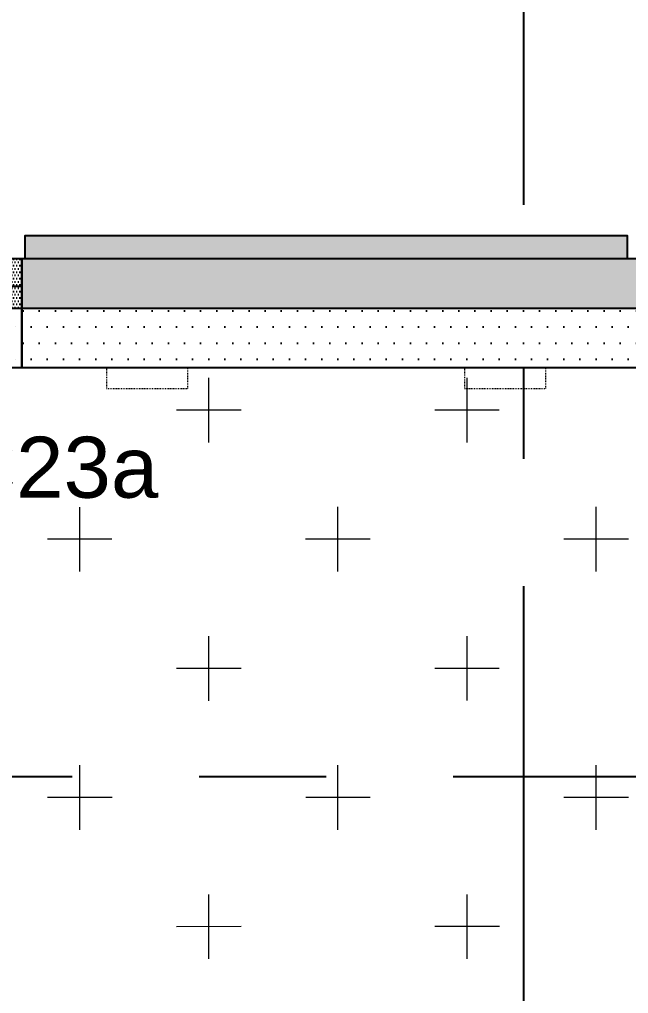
# Model space of a CAD drawing. Header units: millimetres. Extents: x 652937 to 1670132, y 1473552 to 2851037.
# Drawn here: x 708988 to 710486, y 1492119 to 1494514 of the extents above; entities that cross this region are included whole.
import ezdxf
from ezdxf.enums import TextEntityAlignment as Align

# ---------------------------------------------------------------- set-up
doc = ezdxf.new("R2010")
doc.units = ezdxf.units.MM
doc.set_wipeout_variables(frame=1)
for name, pattern in [('HIDDEN', [0.375, 0.25, -0.125]), ('TA_GL_005.00000', [13.75, 5, -1.25, 1.25, -1.25, 5]), ('XKITLINE02', [4, 2, -2])]:
    doc.linetypes.add(name, pattern=pattern)
for name, color, linetype in [('000 - 0_SYM_DWG_GRID-BUBBLE_MAIN_COLOR_1', 7, 'Continuous'), ('000 - 0_SYM_DWG_GRIDLINE_MAIN_COLOR_251', 7, 'Continuous'), ('000 - CONCRETE_COL_HATCH_', 7, 'Continuous'), ('000 - CONCRETE_COL_WIPEOUT_', 7, 'Continuous'), ('000 - CONCRETE_WALL_MAIN_COLOR_4', 7, 'Continuous'), ('000 - EXISTING_PRECAST_MAIN_COLOR_1', 7, 'Continuous'), ('010 - ASPG_FLASHING_HATCH_', 7, 'Continuous'), ('010 - ASPG_FLASHING_MAIN_COLOR_2', 7, 'Continuous'), ('010 - ASPG_FLASHING_MAIN_COLOR_4', 7, 'Continuous'), ('010 - ASPG_FLASHING_WIPEOUT_', 7, 'Continuous'), ('010 - ASPG_FLASING_WIPEOUT_', 7, 'Continuous'), ('DIM', 7, 'Continuous'), ('TEXT', 7, 'Continuous')]:
    doc.layers.add(name, color=color, linetype=linetype)
doc.layers.add('A-FLOR-E', color=7, linetype='Continuous', lineweight=9)
doc.layers.add('A-WALL', color=7, linetype='Continuous', lineweight=25)
doc.styles.add('Arial', font='arial.ttf')
doc.styles.add('TA', font='', dxfattribs={"height": 4.5})
doc.styles.get('TA').set_extended_font_data('Cordia New')
pattern_1 = [(0, (0, 0), (3.96875, 7.9375), [0, -7.9375])]
pattern_2 = [(0, (0, 0), (19.84375, 39.6875), [0, -39.6875])]

# ---------------------------------------------------------------- blocks, each defined once
blk = doc.blocks.new('*U9146')
at = {"layer": '000 - 0_SYM_DWG_GRIDLINE_MAIN_COLOR_251', "color": 7, "linetype": 'ByBlock', "ltscale": 5}
blk.add_line((30, 0), (-372.229, 0), dxfattribs=at)
at = {"layer": '000 - 0_SYM_DWG_GRIDLINE_MAIN_COLOR_251', "color": 7}
blk.add_point((0, 0), dxfattribs=at)
at = {"color": 7, "style": 'TA', "flags": 1}
blk.add_attdef('LOCATION', (6, -6), '', height=4.5, rotation=270, dxfattribs=at)
at = {"layer": '000 - 0_SYM_DWG_GRID-BUBBLE_MAIN_COLOR_1', "color": 7, "style": 'Arial'}
blk.add_attdef('GRID-HEAD', text='', height=4, rotation=270, dxfattribs=at).set_placement((56.875, 0), align=Align.MIDDLE_CENTER)
blk = doc.blocks.new('*U9153')
at = {"layer": '000 - 0_SYM_DWG_GRIDLINE_MAIN_COLOR_251', "color": 7, "linetype": 'ByBlock', "ltscale": 5}
blk.add_line((30, 0), (-526.696, 0), dxfattribs=at)
at = {"color": 7, "style": 'TA', "flags": 1}
blk.add_attdef('LOCATION', (6, -6), '', height=4.5, rotation=270, dxfattribs=at)
at = {"layer": '000 - 0_SYM_DWG_GRID-BUBBLE_MAIN_COLOR_1', "color": 7, "style": 'Arial'}
blk.add_attdef('GRID-HEAD', text='', height=4, rotation=270, dxfattribs=at).set_placement((98.128, 0), align=Align.MIDDLE_CENTER)
blk = doc.blocks.new('W-1-PP18-ST_ENT3_REV02_20260413-040446_PP18_ENT_3_Y_DIMS')
at = {"layer": '000 - 0_SYM_DWG_GRIDLINE_MAIN_COLOR_251', "color": 7, "linetype": 'TA_GL_005.00000'}
for name, p, xscale, yscale, zscale, rotation in [('*U9146', (9900, 1155.8), 50.00000000000017, 50.00000000000017, 50.00000000000017, 90), ('*U9153', (-4084.8, 0), 50.00000000000004, 50.00000000000004, 50.00000000000004, 180)]:
    blk.add_blockref(name, p, dxfattribs=dict(at, xscale=xscale, yscale=yscale, zscale=zscale, rotation=rotation))
blk = doc.blocks.new('*U8396')
at = {"color": 7}
blk.add_wipeout([(740, 75), (740, -75), (-740, -75), (-740, 75)], dxfattribs=at).dxf.layer = '000 - CONCRETE_COL_WIPEOUT_'
at = {"layer": '000 - CONCRETE_COL_HATCH_'}
h = blk.add_hatch(dxfattribs=at)
h.set_pattern_fill('AR-CONC', scale=0.05, style=0)
h.paths.add_polyline_path([(-740, -75), (-740, 75), (740, 75), (740, -75)])
at = {"layer": '000 - CONCRETE_WALL_MAIN_COLOR_4', "color": 7}
blk.add_lwpolyline([(-740, -75), (-740, 75), (740, 75), (740, -75), (-740, -75)], close=True, dxfattribs=at)
blk = doc.blocks.new('W-1-PP18-ST_ENT3_REV02_20260413-050421_PP18_ENT3_MAIN_PLAN')
at = {"layer": 'A-FLOR-E'}
h = blk.add_hatch(dxfattribs=at)
h.set_pattern_fill('CROSS', scale=50, angle=210.769)
h.set_pattern_definition([(90.0083, (9903.9, -26817.58), (-317.546, 317.454), [158.75, -476.25]), (180.0083, (9983.25, -26738.2), (-317.454, -317.546), [158.75, -476.25])])
h.paths.add_polyline_path([(10552.8, -11720.1), (10552.7, -10920), (11302.5, -10919.9), (11302.6, -11720)], flags=16)
h.paths.add_polyline_path([(18712.4, -10369.2), (18712.7, -10275.1), (20062.2, -10275), (20062.2, -7304.8), (20062.2, 1006.5), (8350.2, 1013.8), (8352.6, -15559), (13097.4, -15549.9), (13097.4, -10370)])
at = {"layer": 'TEXT'}
h = blk.add_hatch(dxfattribs=at)
h.set_pattern_fill('ANSI34', scale=21.831008, angle=305.769)
h.set_pattern_definition([(230.0083, (16484.82, -22407.65), (318.622, -267.277), []), (230.0083, (16387.17, -22416.2), (318.622, -267.277), []), (230.0083, (16289.52, -22424.77), (318.622, -267.277), []), (230.0083, (16191.87, -22433.32), (318.622, -267.277), [])])
h.paths.add_polyline_path([(8351.9, -15550.1), (8350.2, 1004.8), (20060.2, 1006.6), (20061.9, -15548.3)], flags=16)
h.paths.add_polyline_path([(8201.9, -15700.1), (8201.1, 1155.7), (20210.7, 1155.9), (20211.5, -15699.8)])
at = {"layer": '000 - EXISTING_PRECAST_MAIN_COLOR_1', "color": 7, "linetype": 'HIDDEN', "lineweight": 0, "ltscale": 8}
for p, q in [((10155, 1330), (8675, 1330)), ((8675, 1180), (8675, 1330)), ((10155, 1330), (10155, 1180)), ((10155, 1180), (8675, 1180)), ((8875, 1190), (8875, 1180)), ((9075, 1190), (8875, 1190)), ((9075, 1180), (8875, 1180)), ((8950, 1180), (8950, 1155)), ((9000, 1180), (8950, 1180)), ((9000, 1155), (9000, 1180)), ((9075, 1190), (9075, 1180)), ((9755, 1190), (9755, 1180)), ((9955, 1190), (9755, 1190)), ((9955, 1180), (9755, 1180)), ((9830, 1180), (9830, 1155)), ((9880, 1180), (9830, 1180)), ((9880, 1155), (9880, 1180)), ((9955, 1190), (9955, 1180)), ((9075, 1154), (8875, 1154)), ((9955, 1154), (9755, 1154))]:
    blk.add_line(p, q, dxfattribs=at)
at = {"layer": '000 - EXISTING_PRECAST_MAIN_COLOR_1', "color": 7, "linetype": 'XKITLINE02', "lineweight": 0}
for p, q in [((8995, 1180), (8995, 1040)), ((9875, 1180), (9875, 1040)), ((8875, 1154), (8875, 954)), ((8950, 1155), (8950, 1040)), ((9000, 1155), (9000, 1040)), ((9075, 954), (9075, 1154)), ((9755, 1154), (9755, 954)), ((9830, 1155), (9830, 1040)), ((9880, 1155), (9880, 1040)), ((9955, 954), (9955, 1154)), ((8950, 1040), (9000, 1040)), ((9830, 1040), (9880, 1040)), ((8875, 954), (9075, 954)), ((9755, 954), (9955, 954))]:
    blk.add_line(p, q, dxfattribs=at)
at = {"layer": 'A-WALL', "color": 7, "lineweight": 13}
blk.add_lwpolyline([(5165, 1155.8), (13175, 1155.9)], dxfattribs=at)
blk.add_lwpolyline([(20062.2, 1006.5), (20062.2, -15549.9), (8352.6, -15549.9), (8350.2, 1004.8)], close=True, dxfattribs=at)
at = {"color": 7}
blk.add_blockref('W-1-PP18-ST_ENT3_REV02_20260413-040446_PP18_ENT_3_Y_DIMS', (0, 0), dxfattribs=at)
blk.add_blockref('*U8396', (9415, 1255), dxfattribs=at)
at = {"layer": 'DIM', "color": 7, "insert": (8751.9, 759.3), "char_height": 150, "attachment_point": 5, "rotation": 0.0083, "style": 'Arial', "bg_fill": 3, "box_fill_scale": 1.1, "bg_fill_color": 256, "bg_fill_true_color": 13158600, "bg_fill_transparency": 0}
blk.add_mtext('\\A1;C23a', dxfattribs=at)
blk = doc.blocks.new('*U9333')
at = {"color": 7}
blk.add_wipeout([(0, -52), (3000, -52), (3000, -197.2), (0, -197.1)], dxfattribs=at).dxf.layer = '010 - ASPG_FLASHING_WIPEOUT_'
at = {"layer": '010 - ASPG_FLASHING_HATCH_'}
h = blk.add_hatch(dxfattribs=at)
h.set_pattern_fill('DOTS', scale=0.5)
h.set_pattern_definition(pattern_2)
h.paths.add_polyline_path([(0, -52), (3000, -52), (3000, -197.2), (0, -197.1)])
at = {"layer": '010 - ASPG_FLASHING_MAIN_COLOR_2', "color": 7}
blk.add_lwpolyline([(0, -52), (3000, -52), (3000, -197.2), (0, -197.1)], close=True, dxfattribs=at)
at = {"color": 7}
blk.add_wipeout([(0, 69.3), (3000, 69.3), (3000, -52), (0, -52)], dxfattribs=at).dxf.layer = '010 - ASPG_FLASING_WIPEOUT_'
at = {"layer": '010 - ASPG_FLASHING_HATCH_'}
h = blk.add_hatch(dxfattribs=at)
h.set_pattern_fill('DOTS', scale=0.1)
h.set_pattern_definition(pattern_1)
h.paths.add_polyline_path([(0, 69.3), (3000, 69.3), (3000, -52), (0, -52)])
at = {"layer": '010 - ASPG_FLASHING_MAIN_COLOR_4', "color": 7}
blk.add_lwpolyline([(0, 69.3), (3000, 69.3), (3000, -52), (0, -52)], close=True, dxfattribs=at)
blk = doc.blocks.new('*U9332')
at = {"color": 7}
blk.add_wipeout([(0, -52), (462, -52), (216.7, -197.2), (0, -197.1)], dxfattribs=at).dxf.layer = '010 - ASPG_FLASHING_WIPEOUT_'
at = {"layer": '010 - ASPG_FLASHING_HATCH_'}
h = blk.add_hatch(dxfattribs=at)
h.set_pattern_fill('DOTS', scale=0.5)
h.set_pattern_definition(pattern_2)
h.paths.add_polyline_path([(0, -52), (462, -52), (216.7, -197.2), (0, -197.1)])
at = {"layer": '010 - ASPG_FLASHING_MAIN_COLOR_2', "color": 7}
blk.add_lwpolyline([(0, -52), (462, -52), (216.7, -197.2), (0, -197.1)], close=True, dxfattribs=at)
at = {"color": 7}
blk.add_wipeout([(0, 69.3), (583.3, 69.3), (462, -52), (0, -52)], dxfattribs=at).dxf.layer = '010 - ASPG_FLASING_WIPEOUT_'
at = {"layer": '010 - ASPG_FLASHING_HATCH_'}
h = blk.add_hatch(dxfattribs=at)
h.set_pattern_fill('DOTS', scale=0.1)
h.set_pattern_definition(pattern_1)
h.paths.add_polyline_path([(0, 69.3), (583.3, 69.3), (462, -52), (0, -52)])
at = {"layer": '010 - ASPG_FLASHING_MAIN_COLOR_4', "color": 7}
blk.add_lwpolyline([(0, 69.3), (583.3, 69.3), (462, -52), (0, -52)], close=True, dxfattribs=at)
at = {"layer": 'Defpoints', "color": 7}
blk.add_line((0, 2), (25, 2), dxfattribs=at)
blk.add_line((0, 2), (25, 2), dxfattribs=at)
blk = doc.blocks.new('W-1-PP18-ST_ENT3_REV02_20260618-221618_LOPF_FLASHING')
at = {"color": 7, "xscale": -1}
blk.add_blockref('*U9333', (11800.5, 1252.2), dxfattribs=at)
blk.add_blockref('*U9332', (8800.5, 1252.2), dxfattribs=at)

msp = doc.modelspace()

# ---------------------------------------------------------------- block references
at = {"color": 7}
msp.add_blockref('W-1-PP18-ST_ENT3_REV02_20260413-050421_PP18_ENT3_MAIN_PLAN', (700327.4222, 1492652.7123), dxfattribs=at)

# ---------------------------------------------------------------- next in the draw order: block references
msp.add_blockref('W-1-PP18-ST_ENT3_REV02_20260618-221618_LOPF_FLASHING', (700193.9006, 1492603.5552), dxfattribs=at)

doc.saveas('drawing.dxf')
